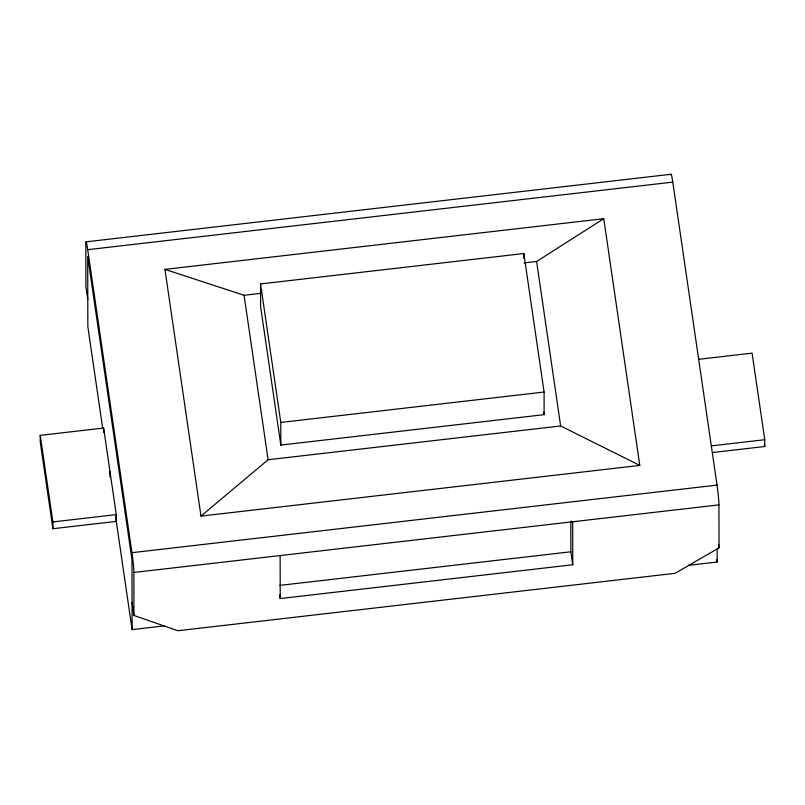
<?xml version="1.0" encoding="UTF-8"?>
<svg xmlns="http://www.w3.org/2000/svg" width="805" height="805" viewBox="0 0 805 805"><rect width="100%" height="100%" fill="white"/><g stroke="black" fill="none" stroke-linecap="round" stroke-linejoin="round"><path stroke-width="1.21" d="M200.988 516.096L268.105 459.746L560.642 425.956L639.794 465.421L603.76 218.698L164.945 269.383L200.988 516.096L639.794 465.421M524.166 262.913L536.613 261.474L603.76 218.698M670.907 175.138A14.752 0.865 83.4 0 1 672.779 182.111L717.044 485.103A14.752 0.865 83.4 0 1 718.946 504.876L719.026 547.863L675.174 573.301L177.865 630.738L133.942 615.443L132.05 602.462M86.065 241.842L671.149 174.262M87.795 299.47L85.894 286.479L85.823 243.492A14.752 0.865 83.4 0 1 87.705 249.691L672.779 182.111M260.558 283.934L523.844 253.525L544.079 392.035L544.12 414.656L280.834 445.074L260.599 306.564L260.558 283.934L280.794 422.444L280.834 445.074M164.945 269.383L244.076 295.264L261.504 293.251M40.25 435.364L103.634 428.039L116.282 514.606L116.292 521.399L52.909 528.714L40.26 442.146L40.25 435.364L52.899 521.932L52.909 528.714M698.649 359.312L752.091 353.143L764.74 439.711L764.75 446.503L712.556 452.531M280.794 422.444L544.079 392.035M52.899 521.932L116.282 514.606M711.298 445.89L764.74 439.711M87.705 249.691L131.96 552.683L717.044 485.103M133.942 615.443L133.871 572.456L718.946 504.876M279.566 585.416L570.856 551.777L570.805 521.066M279.697 595.006L280.221 598.548L572.758 564.758L572.677 521.771M115.568 516.448L132.101 629.611L164.532 625.857M688.476 565.341L717.175 562.031L717.154 548.457M764.388 444.028L764.75 446.503M718.503 544.321L719.026 547.863M716.812 559.545L717.175 562.031M536.613 261.474L560.642 425.956M570.856 551.777L572.758 564.758M543.757 412.19L544.12 414.656M244.076 295.264L268.105 459.746M102.738 428.612L87.836 326.619L87.715 256.483L131.97 559.465L132.101 629.611M523.844 253.525L523.854 258.556M280.14 555.561L280.221 598.548M109.953 471.328L109.963 476.983M103.634 428.039L103.644 432.567M131.96 552.683A14.752 0.865 83.4 0 1 133.871 572.456"/></g></svg>
